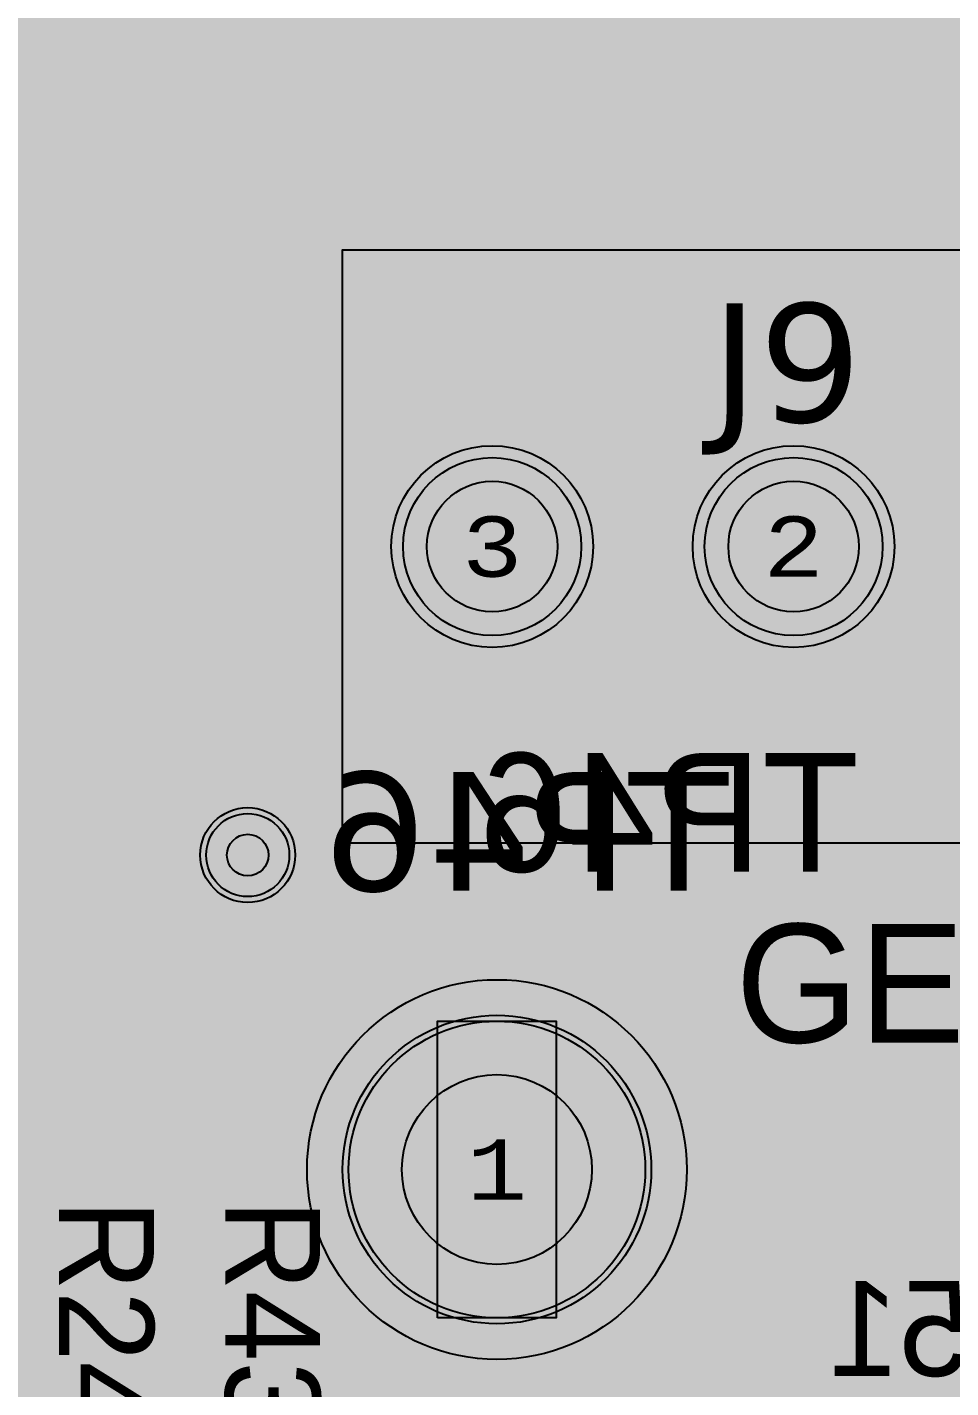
# Model space of a CAD drawing. Extents: x -28 to 199, y -61 to 255.
# Drawn here: x 50.04 to 57.82, y 144.41 to 155.88 of the extents above; entities that cross this region are included whole.
import ezdxf
from ezdxf.enums import TextEntityAlignment as Align

# ---------------------------------------------------------------- set-up
doc = ezdxf.new("R2010")
doc.units = 0
doc.header["$MEASUREMENT"] = 0
for name, color, linetype in [('ASSEMBLY_OUTLINES_BTM', 191, 'CONTINUOUS'), ('ASSEMBLY_OUTLINES_TOP', 102, 'CONTINUOUS'), ('ASSEMBLY_PART_NUMBERS_BTM', 191, 'CONTINUOUS'), ('ASSEMBLY_PART_NUMBERS_TOP', 102, 'CONTINUOUS'), ('ASSEMBLY_REF_DES_BTM', 191, 'CONTINUOUS'), ('ASSEMBLY_REF_DES_TOP', 102, 'CONTINUOUS'), ('DRILL_DRAWING', 21, 'CONTINUOUS'), ('GENERATED_SILKSCREEN_BTM', 255, 'CONTINUOUS'), ('GENERATED_SILKSCREEN_TOP', 140, 'CONTINUOUS'), ('PART_HOLES_LAYER_2', 30, 'CONTINUOUS'), ('PART_HOLES_LAYER_3', 30, 'CONTINUOUS'), ('PART_HOLES_LAYER_BOTTOM', 30, 'CONTINUOUS'), ('PART_HOLES_LAYER_TOP', 30, 'CONTINUOUS'), ('PART_PADS_LAYER_2', 230, 'CONTINUOUS'), ('PART_PADS_LAYER_3', 81, 'CONTINUOUS'), ('PART_PADS_LAYER_BOTTOM', 10, 'CONTINUOUS'), ('PART_PADS_LAYER_TOP', 150, 'CONTINUOUS'), ('PIN_NUMBERS_BTM', 8, 'CONTINUOUS'), ('PIN_NUMBERS_TOP', 8, 'CONTINUOUS'), ('PLACEMENT_OUTLINES_BTM', 222, 'CONTINUOUS'), ('PLACEMENT_OUTLINES_TOP', 130, 'CONTINUOUS'), ('PLANE_DATA_LAYER_2', 230, 'CONTINUOUS'), ('PLANE_DATA_LAYER_3', 81, 'CONTINUOUS'), ('PLANE_DATA_LAYER_TOP', 150, 'CONTINUOUS'), ('PLANE_SHAPES_LAYER_2', 230, 'CONTINUOUS'), ('PLANE_SHAPES_LAYER_3', 81, 'CONTINUOUS'), ('PLANE_SHAPES_LAYER_TOP', 150, 'CONTINUOUS'), ('SILKSCREEN_OUTLINES_BTM', 211, 'CONTINUOUS'), ('SILKSCREEN_OUTLINES_TOP', 150, 'CONTINUOUS'), ('SILKSCREEN_REF_DES_BTM', 211, 'CONTINUOUS'), ('SILKSCREEN_REF_DES_TOP', 150, 'CONTINUOUS'), ('SOLDERMASK_PADS_BTM', 12, 'CONTINUOUS'), ('SOLDERMASK_PADS_TOP', 180, 'CONTINUOUS'), ('TRACES_LAYER_2', 230, 'CONTINUOUS'), ('TRACES_LAYER_3', 81, 'CONTINUOUS'), ('TRACES_LAYER_BOTTOM', 10, 'CONTINUOUS'), ('TRACES_LAYER_TOP', 150, 'CONTINUOUS'), ('VIA_HOLES_LAYER_2', 30, 'CONTINUOUS'), ('VIA_HOLES_LAYER_3', 30, 'CONTINUOUS'), ('VIA_HOLES_LAYER_BOTTOM', 30, 'CONTINUOUS'), ('VIA_HOLES_LAYER_TOP', 30, 'CONTINUOUS'), ('VIA_PADS_LAYER_2', 230, 'CONTINUOUS'), ('VIA_PADS_LAYER_3', 81, 'CONTINUOUS'), ('VIA_PADS_LAYER_BOTTOM', 10, 'CONTINUOUS'), ('VIA_PADS_LAYER_TOP', 150, 'CONTINUOUS')]:
    doc.layers.add(name, color=color, linetype=linetype)
doc.styles.add('COURIER_NEW', font='COUR.TTF')
doc.styles.add('VERDANA', font='verdana.TTF')
doc.styles.add('VERIBEST_GERBER_0', font='txt')

msp = doc.modelspace()

# ---------------------------------------------------------------- hatches: boundary and pattern name
at = {"layer": 'PART_HOLES_LAYER_2'}
h = msp.add_hatch(color=256, dxfattribs=at)
edge = h.paths.add_edge_path()
edge.add_arc((53.96, 151.5), 0.55, 0, 360)
h = msp.add_hatch(color=256, dxfattribs=at)
edge = h.paths.add_edge_path()
edge.add_arc((56.5, 151.5), 0.55, 0, 360)
h = msp.add_hatch(color=256, dxfattribs=at)
edge = h.paths.add_edge_path()
edge.add_arc((54, 146.25), 0.8, 0, 360)
at = {"layer": 'PART_HOLES_LAYER_3'}
h = msp.add_hatch(color=256, dxfattribs=at)
edge = h.paths.add_edge_path()
edge.add_arc((53.96, 151.5), 0.55, 0, 360)
h = msp.add_hatch(color=256, dxfattribs=at)
edge = h.paths.add_edge_path()
edge.add_arc((56.5, 151.5), 0.55, 0, 360)
h = msp.add_hatch(color=256, dxfattribs=at)
edge = h.paths.add_edge_path()
edge.add_arc((54, 146.25), 0.8, 0, 360)
at = {"layer": 'PART_HOLES_LAYER_BOTTOM'}
h = msp.add_hatch(color=256, dxfattribs=at)
edge = h.paths.add_edge_path()
edge.add_arc((53.96, 151.5), 0.55, 0, 360)
h = msp.add_hatch(color=256, dxfattribs=at)
edge = h.paths.add_edge_path()
edge.add_arc((56.5, 151.5), 0.55, 0, 360)
h = msp.add_hatch(color=256, dxfattribs=at)
edge = h.paths.add_edge_path()
edge.add_arc((54, 146.25), 0.8, 0, 360)
at = {"layer": 'PART_HOLES_LAYER_TOP'}
h = msp.add_hatch(color=256, dxfattribs=at)
edge = h.paths.add_edge_path()
edge.add_arc((53.96, 151.5), 0.55, 0, 360)
h = msp.add_hatch(color=256, dxfattribs=at)
edge = h.paths.add_edge_path()
edge.add_arc((56.5, 151.5), 0.55, 0, 360)
h = msp.add_hatch(color=256, dxfattribs=at)
edge = h.paths.add_edge_path()
edge.add_arc((54, 146.25), 0.8, 0, 360)
at = {"layer": 'PLANE_DATA_LAYER_2'}
for points in [[(54, 146.25), (54, 147.8262)], [(54, 146.25), (52.4238, 146.25)], [(54, 146.25), (55.5762, 146.25)], [(54, 146.25), (54, 144.6738)]]:
    msp.add_hatch(color=256, dxfattribs=at).paths.add_polyline_path(points, is_closed=False, flags=0)
at = {"layer": 'PLANE_DATA_LAYER_3'}
for points in [[(54, 146.25), (52.85302, 147.33113)], [(54, 146.25), (55.147, 147.33111)], [(54, 146.25), (52.88546, 145.13546)], [(54, 146.25), (55.11454, 145.13546)]]:
    msp.add_hatch(color=256, dxfattribs=at).paths.add_polyline_path(points, is_closed=False, flags=0)
at = {"layer": 'PLANE_DATA_LAYER_TOP'}
h = msp.add_hatch(color=256, dxfattribs=at)
h.paths.add_polyline_path([(124.75, 168.14671, -0.56568969), (124.63804, 168.07942, 0.12272099), (124.40342, 168.13789), (120.3541, 168.13789, -0.89266867), (120.33698, 168.28834, 8.78869097), (119.66302, 168.28834, -0.89266867), (119.6459, 168.13789), (115.6041, 168.13789, -0.89266867), (115.58698, 168.28834, 8.78869097), (114.91302, 168.28834, -0.89266867), (114.8959, 168.13789), (111.03552, 168.13789, 0.19891222), (110.68196, 167.99144), (103.46284, 160.77232, -0.19891337), (103.40896, 160.75), (101.90854, 160.75, -0.19891478), (101.85466, 160.77232), (101.26942, 161.35755, 0.19891222), (100.91587, 161.504), (100.08413, 161.504, 0.19891222), (99.73058, 161.35755), (99.14534, 160.77232, -0.19891478), (99.09146, 160.75), (94.95, 160.75, 0.19891222), (94.59645, 160.60355), (94.51521, 160.52232, -0.19891337), (94.46133, 160.5), (86.50001, 160.5, 0.41421356), (86.5, 160.49999), (86.5, 154.09124, -0.19890996), (86.47768, 154.03736), (84.43346, 151.99314, -0.19891337), (84.37958, 151.97083), (78.48573, 151.97083, 0.19891222), (78.13218, 151.82438), (71.08012, 144.77232, -0.19891337), (71.02624, 144.75), (54.67617, 144.75, -0.7996942), (54.64348, 144.89503, 0.28956578), (55.5, 146.25, 1), (52.5, 146.25, 0.28956578), (53.35652, 144.89503, -0.7996942), (53.32383, 144.75), (48.67617, 144.75, -0.7996942), (48.64348, 144.89503, 0.28956578), (49.5, 146.25, 1), (46.5, 146.25, 0.28956578), (47.35652, 144.89503, -0.7996942), (47.32383, 144.75), (44.8262, 144.75, -0.41421356), (44.75, 144.8262), (44.75, 147.9238, -0.41421356), (44.8262, 148), (53.74999, 148, 0.41421356), (53.75, 148.00001), (53.75, 149.9238, -0.41421356), (53.8262, 150), (61.18793, 150, -0.41421356), (61.26413, 149.9238), (61.26413, 149.9238, -0.04056723), (61.26313, 149.91149, 1.17694775), (63.23687, 149.91149, -0.04056723), (63.23587, 149.9238), (63.23587, 149.9238, -0.41421356), (63.31207, 150), (72.99999, 150, 0.41421356), (73, 150.00001), (73, 154.15028, -0.19890996), (73.02232, 154.20416), (75.85595, 157.0378, 0.19891222), (76.0024, 157.39135), (76.0024, 161.4122, -0.19890996), (76.02472, 161.46608), (76.33121, 161.77257, -0.52288162), (76.45438, 161.75039, 0.50646569), (77.40168, 161.55429, -0.73545449), (77.52684, 161.48015, 0.05812225), (77.5, 161.25), (77.5, 161.25, 0.08891433), (77.56226, 160.90267, -0.08891291), (77.567, 160.8762, -0.41421356), (77.4908, 160.8), (77.35389, 160.8, -0.13857401), (77.31401, 160.81127, 1.7877343), (77.31401, 159.78873, -0.13857401), (77.35389, 159.8), (77.84059, 159.8, -0.10953395), (77.87279, 159.79286, 0.10953284), (78.08413, 159.746), (79.76663, 159.746, 0.19891222), (80.12019, 159.89245), (90.80542, 170.57768, -0.19891337), (90.8593, 170.6), (95.04611, 170.6, -0.13857401), (95.08599, 170.58873, 0.73304928), (95.95059, 171.33844, -0.10252422), (95.94431, 171.36872), (95.94431, 171.36872, -0.41421356), (96.02051, 171.44492), (122.4494, 171.44492, -0.19891337), (122.50329, 171.4226), (124.72768, 169.19821, -0.19890996), (124.75, 169.14432)], flags=0)
h.paths.add_polyline_path([(77.59973, 156.31467, 0.79681459), (79.5, 156.75), (79.5, 156.75, 0.8244223), (77.57274, 157.12441, -0.55406134), (77.4455, 157.1019, 2.73665367), (77.47128, 156.32865, -0.55406502)], flags=0)
h.paths.add_polyline_path([(105.16445, 164.71788, 0.41421356), (105.41445, 164.96788), (105.41445, 168.37221, 0.41421356), (105.16445, 168.62221), (91.03867, 168.62221, 0.41421356), (90.78867, 168.37221), (90.78867, 164.96788, 0.41421356), (91.03867, 164.71788)], flags=0)
for points in [[(54, 146.25), (52.88546, 147.36454)], [(54, 146.25), (55.11454, 147.36454)], [(54, 146.25), (52.82583, 145.19847)], [(54, 146.25), (55.17417, 145.19847)]]:
    msp.add_hatch(color=256, dxfattribs=at).paths.add_polyline_path(points, is_closed=False, flags=0)
at = {"layer": 'PLANE_SHAPES_LAYER_2'}
h = msp.add_hatch(color=256, dxfattribs=at)
h.paths.add_polyline_path([(169.5, 129.25), (149.5, 129.25), (142.25, 122), (142.25, 90.5), (147.5, 90.5), (147.5, 80), (154, 80), (154, 69.25), (131.75, 69.25), (131.75, 73.25), (121.25, 73.25), (121.25, 81), (110.5, 81), (110.5, 125.75), (106.5, 125.75), (106.5, 128.75), (93.5, 128.75), (93.5, 120.25), (91.75, 120.25), (91.75, 121.5), (80, 121.5), (80, 118.25), (73.25, 118.25), (73.25, 124.5), (67.5, 124.5), (67.5, 128), (57.75, 128), (57.75, 120.25), (55.25, 120.25), (55.25, 121.5), (47.5, 121.5), (47.5, 119), (35, 119), (35, 134.75), (32.75, 134.75), (32.75, 159.75), (29.25, 159.75), (29.25, 175.25), (22.5, 175.25), (22.5, 195.25), (17.25, 195.25), (17.25, 198), (22.5, 198), (22.5, 216.5), (40.25, 216.5), (40.25, 235.5), (54.5, 235.5), (54.5, 254), (87.25, 254), (87.25, 236.25), (86.25, 236.25), (86.25, 228.75), (81, 228.75), (81, 218.75), (95.25, 218.75), (95.25, 194.5), (87, 194.5), (87, 172), (131.1, 172), (131.1, 208.75), (115.5, 208.75), (115.5, 213.75), (106.75, 213.75), (106.75, 218.75), (110.25, 222.25), (110.25, 226.25), (142.5, 226.25), (142.5, 221.5), (160.5, 221.5), (160.5, 240.75), (169.5, 240.75)])
h.paths.add_polyline_path([(35.5, 149.5), (41.75, 149.5), (41.75, 152), (39.25, 152), (39.25, 154), (37.75, 154), (37.75, 152), (35.5, 152)], flags=16)
h.paths.add_polyline_path([(37.5, 125.75), (37.5, 128.75), (42.75, 128.75), (42.75, 125.75)], flags=16)
h.paths.add_polyline_path([(52, 127.75), (52, 130.75), (54.25, 130.75), (54.25, 127.75)], flags=16)
h.paths.add_polyline_path([(50.75, 219.5), (50.75, 226.5), (71.75, 226.5), (71.75, 219.5)], flags=16)
h.paths.add_polyline_path([(66.5, 150.75), (66.5, 177.5), (72.25, 177.5), (72.25, 150.75)], flags=16)
h.paths.add_polyline_path([(47.25, 185.25), (73, 185.25), (73, 188.25), (70.25, 188.25), (70.25, 191), (47.25, 191)], flags=16)
h.paths.add_polyline_path([(84.5, 208), (84.5, 212.75), (85, 212.75), (85, 208)], flags=16)
h.paths.add_polyline_path([(61.5, 137.25), (87.75, 137.25), (87.75, 140.5), (84.75, 140.5), (84.75, 143), (61.5, 143)], flags=16)
h.paths.add_polyline_path([(88.75, 127), (88.75, 130), (91, 130), (91, 127)], flags=16)
h.paths.add_polyline_path([(85.5, 130.25), (85.5, 132.5), (91, 132.5), (91, 130.25)], flags=16)
h.paths.add_polyline_path([(108.75, 142.25), (135.75, 142.25), (135.75, 145.75), (132.25, 145.75), (132.25, 149), (108.75, 149)], flags=16)
h.paths.add_polyline_path([(114.25, 126.75), (140.75, 126.75), (140.75, 129.75), (137.25, 129.75), (137.25, 133), (114.25, 133)], flags=16)
h.paths.add_polyline_path([(155.25, 180.25), (166.25, 180.25), (166.25, 186.25), (152.25, 186.25), (152.25, 183), (155.25, 183)], flags=16)
at = {"layer": 'PLANE_SHAPES_LAYER_3'}
h = msp.add_hatch(color=256, dxfattribs=at)
h.paths.add_polyline_path([(169.5, 129.25), (149.5, 129.25), (142.25, 122), (142.25, 90.5), (147.5, 90.5), (147.5, 80), (154, 80), (154, 69.25), (131.75, 69.25), (131.75, 73.25), (121.25, 73.25), (121.25, 81), (110.5, 81), (110.5, 125.75), (106.5, 125.75), (106.5, 128.75), (93.5, 128.75), (93.5, 120.25), (91.75, 120.25), (91.75, 121.5), (80, 121.5), (80, 118.25), (73.25, 118.25), (73.25, 124.5), (67.5, 124.5), (67.5, 127.75), (58.25, 127.75), (58.25, 130.25), (88.75, 130.25), (88.75, 127), (91, 127), (91, 132.5), (55, 132.5), (55, 131.25), (52, 131.25), (52, 127.75), (55, 127.75), (55, 127.25), (57.75, 127.25), (57.75, 120.25), (55.25, 120.25), (55.25, 121.5), (47.5, 121.5), (47.5, 119), (35, 119), (35, 134.75), (32.75, 134.75), (32.75, 159.75), (29.25, 159.75), (29.25, 175.25), (22.5, 175.25), (22.5, 195.25), (17.25, 195.25), (17.25, 198), (22.5, 198), (22.5, 216.5), (40.25, 216.5), (40.25, 235.5), (54.5, 235.5), (54.5, 254), (87.25, 254), (87.25, 236.25), (86.25, 236.25), (86.25, 228.75), (81, 228.75), (81, 218.75), (95.25, 218.75), (95.25, 194.5), (87, 194.5), (87, 172), (131.1, 172), (131.1, 208.75), (115.5, 208.75), (115.5, 213.75), (106.75, 213.75), (106.75, 218.75), (110.25, 222.25), (110.25, 226.25), (142.5, 226.25), (142.5, 221.5), (160.5, 221.5), (160.5, 240.75), (169.5, 240.75)])
h.paths.add_polyline_path([(35.5, 149.5), (41.75, 149.5), (41.75, 152), (39.25, 152), (39.25, 154), (37.75, 154), (37.75, 152), (35.5, 152)], flags=16)
h.paths.add_polyline_path([(37.5, 125.75), (37.5, 128.75), (42.75, 128.75), (42.75, 125.75)], flags=16)
h.paths.add_polyline_path([(50.75, 219.5), (50.75, 226.5), (71.75, 226.5), (71.75, 219.5)], flags=16)
h.paths.add_polyline_path([(66.5, 150.75), (66.5, 177.5), (72.25, 177.5), (72.25, 150.75)], flags=16)
h.paths.add_polyline_path([(47.25, 185.25), (73, 185.25), (73, 188.25), (70.25, 188.25), (70.25, 191), (47.25, 191)], flags=16)
h.paths.add_polyline_path([(84.5, 208), (84.5, 212.75), (85, 212.75), (85, 208)], flags=16)
h.paths.add_polyline_path([(61.5, 137.25), (87.75, 137.25), (87.75, 140.5), (84.75, 140.5), (84.75, 143), (61.5, 143)], flags=16)
h.paths.add_polyline_path([(108.75, 142.25), (135.75, 142.25), (135.75, 145.75), (132.25, 145.75), (132.25, 149), (108.75, 149)], flags=16)
h.paths.add_polyline_path([(114.25, 126.75), (140.75, 126.75), (140.75, 129.75), (137.25, 129.75), (137.25, 133), (114.25, 133)], flags=16)
h.paths.add_polyline_path([(155.25, 180.25), (166.25, 180.25), (166.25, 186.25), (152.25, 186.25), (152.25, 183), (155.25, 183)], flags=16)
at = {"layer": 'VIA_HOLES_LAYER_2'}
h = msp.add_hatch(color=256, dxfattribs=at)
edge = h.paths.add_edge_path()
edge.add_arc((51.9, 148.9), 0.175, 0, 360)
at = {"layer": 'VIA_HOLES_LAYER_3'}
h = msp.add_hatch(color=256, dxfattribs=at)
edge = h.paths.add_edge_path()
edge.add_arc((51.9, 148.9), 0.175, 0, 360)
at = {"layer": 'VIA_HOLES_LAYER_BOTTOM'}
h = msp.add_hatch(color=256, dxfattribs=at)
edge = h.paths.add_edge_path()
edge.add_arc((51.9, 148.9), 0.175, 0, 360)
at = {"layer": 'VIA_HOLES_LAYER_TOP'}
h = msp.add_hatch(color=256, dxfattribs=at)
edge = h.paths.add_edge_path()
edge.add_arc((51.9, 148.9), 0.175, 0, 360)

# ---------------------------------------------------------------- linework, layer by layer
at = {"layer": 'ASSEMBLY_OUTLINES_BTM'}
msp.add_lwpolyline([(53.5, 145), (53.5, 147.5), (54.5, 147.5), (54.5, 145)], close=True, dxfattribs=at)
msp.add_circle((54, 146.25), 1.6, dxfattribs=at)
at = {"layer": 'ASSEMBLY_OUTLINES_TOP', "const_width": 0.2}
msp.add_lwpolyline([(52.7, 149), (52.7, 154), (60.3, 154), (60.3, 149)], close=True, dxfattribs=at)
at = {"layer": 'GENERATED_SILKSCREEN_BTM', "const_width": 0.15}
for points in [[(53.541, 149.739), (53.373, 149.602), (53.369, 149.597), (53.367, 149.589), (53.368, 149.583), (53.37, 149.578), (53.373, 149.574), (53.378, 149.57), (53.383, 149.567), (53.388, 149.566), (53.393, 149.566), (53.397, 149.569), (53.561, 149.702), (53.885, 149.702), (54.039, 149.576), (54.039, 149.217), (53.903, 149.328), (53.899, 149.329), (53.897, 149.33), (53.896, 149.33), (53.896, 149.331), (53.891, 149.332), (53.554, 149.332), (53.55, 149.331), (53.55, 149.33), (53.548, 149.33), (53.545, 149.329), (53.542, 149.328), (53.373, 149.192), (53.372, 149.189), (53.37, 149.188), (53.369, 149.187), (53.369, 149.185), (53.367, 149.178), (53.366, 149.175), (53.366, 148.9), (53.367, 148.895), (53.369, 148.891), (53.37, 148.887), (53.373, 148.884), (53.541, 148.747), (53.546, 148.745), (53.547, 148.744), (53.55, 148.744), (53.551, 148.743), (53.552, 148.743), (53.554, 148.743), (53.891, 148.743), (53.895, 148.744), (53.899, 148.745), (53.903, 148.747), (54.071, 148.884), (54.074, 148.886), (54.075, 148.887), (54.077, 148.89), (54.079, 148.897), (54.08, 148.9), (54.08, 149.586), (54.079, 149.591), (54.077, 149.595), (54.075, 149.597), (54.074, 149.599), (54.071, 149.602), (53.903, 149.739), (53.899, 149.74), (53.897, 149.741), (53.895, 149.742), (53.891, 149.743), (53.554, 149.743), (53.55, 149.742), (53.548, 149.741), (53.545, 149.74), (53.541, 149.739)], [(54.418, 148.763), (54.417, 148.755), (54.412, 148.75), (54.405, 148.747), (54.398, 148.746), (54.391, 148.747), (54.385, 148.75), (54.38, 148.755), (54.378, 148.763), (54.378, 149.066), (54.331, 149.066), (54.324, 149.068), (54.318, 149.072), (54.315, 149.079), (54.314, 149.086), (54.315, 149.094), (54.318, 149.101), (54.324, 149.106), (54.331, 149.107), (54.378, 149.107), (54.378, 149.695), (54.379, 149.7), (54.382, 149.704), (54.386, 149.708), (54.391, 149.711), (54.397, 149.713), (54.403, 149.714), (54.408, 149.713), (54.413, 149.709), (55.02, 149.102), (55.024, 149.096), (55.026, 149.09), (55.025, 149.084), (55.021, 149.077), (55.019, 149.072), (55.015, 149.069), (55.011, 149.067), (55.006, 149.066), (54.418, 149.066), (54.418, 148.763)], [(54.956, 149.107), (54.418, 149.643), (54.418, 149.107), (54.956, 149.107)], [(55.262, 149.363), (55.259, 149.365), (55.258, 149.37), (55.256, 149.375), (55.255, 149.38), (55.255, 149.586), (55.256, 149.591), (55.258, 149.594), (55.258, 149.597), (55.259, 149.598), (55.261, 149.599), (55.262, 149.601), (55.432, 149.739), (55.437, 149.741), (55.441, 149.742), (55.445, 149.743), (55.949, 149.743), (55.958, 149.741), (55.964, 149.736), (55.969, 149.73), (55.971, 149.723), (55.971, 148.763), (55.969, 148.755), (55.964, 148.75), (55.958, 148.747), (55.951, 148.746), (55.943, 148.747), (55.936, 148.75), (55.931, 148.755), (55.929, 148.763), (55.929, 149.223), (55.445, 149.223), (55.438, 149.224), (55.436, 149.225), (55.434, 149.225), (55.432, 149.226), (55.262, 149.363)], [(55.929, 149.702), (55.451, 149.702), (55.295, 149.576), (55.295, 149.39), (55.451, 149.263), (55.929, 149.263), (55.929, 149.702)], [(56.578, 148.763), (56.577, 148.756), (56.572, 148.75), (56.565, 148.747), (56.558, 148.746), (56.552, 148.747), (56.545, 148.75), (56.54, 148.756), (56.538, 148.763), (56.538, 149.702), (56.221, 149.702), (56.214, 149.704), (56.208, 149.708), (56.205, 149.715), (56.204, 149.722), (56.205, 149.73), (56.208, 149.737), (56.214, 149.742), (56.221, 149.743), (56.896, 149.743), (56.903, 149.742), (56.909, 149.737), (56.912, 149.73), (56.913, 149.722), (56.912, 149.715), (56.909, 149.708), (56.903, 149.704), (56.896, 149.702), (56.578, 149.702), (56.578, 148.763)], [(54.039, 149.165), (54.039, 148.91), (53.885, 148.784), (53.562, 148.784), (53.406, 148.91), (53.406, 149.165), (53.562, 149.292), (53.885, 149.292), (54.039, 149.165)], [(56.8592, 144.5292), (56.8656, 144.5276), (56.8696, 144.5244), (56.8712, 144.5188), (56.872, 144.5124), (56.8712, 144.5068), (56.8696, 144.5012), (56.8656, 144.4972), (56.8592, 144.4964), (56.5472, 144.4964), (56.5416, 144.4972), (56.5368, 144.5012), (56.5344, 144.5068), (56.5336, 144.5124), (56.5344, 144.5188), (56.5368, 144.5244), (56.5416, 144.5276), (56.5472, 144.5292), (56.688, 144.5292), (56.688, 145.2804), (56.6888, 145.286), (56.6912, 145.29), (56.6952, 145.2924), (56.7008, 145.2932), (56.7048, 145.294), (56.7088, 145.294), (56.712, 145.2924), (56.7152, 145.2892), (56.8712, 145.07), (56.8728, 145.0668), (56.8736, 145.0644), (56.8736, 145.0588), (56.8712, 145.054), (56.8672, 145.05), (56.8624, 145.0468), (56.8568, 145.0452), (56.8536, 145.0452), (56.8512, 145.046), (56.8472, 145.0508), (56.7192, 145.23), (56.7192, 144.5292), (56.8592, 144.5292)], [(57.58, 145.0212), (57.5832, 145.0204), (57.5856, 145.0196), (57.5888, 145.018), (57.6976, 144.93), (57.6976, 145.2636), (57.1752, 145.2636), (57.1696, 145.2652), (57.1648, 145.2684), (57.1624, 145.274), (57.1616, 145.2796), (57.1624, 145.286), (57.1648, 145.2908), (57.1696, 145.2948), (57.1752, 145.2964), (57.7152, 145.2964), (57.7208, 145.2948), (57.7256, 145.2908), (57.7296, 145.286), (57.7312, 145.2804), (57.7312, 144.8956), (57.7304, 144.89), (57.728, 144.886), (57.7248, 144.8836), (57.7192, 144.882), (57.716, 144.8804), (57.712, 144.8796), (57.708, 144.8804), (57.7048, 144.8828), (57.5744, 144.9892), (57.316, 144.9892), (57.1912, 144.8876), (57.1912, 144.63), (57.316, 144.53), (57.5744, 144.53), (57.7048, 144.6356), (57.7104, 144.638), (57.7152, 144.638), (57.7208, 144.6348), (57.7248, 144.6308), (57.728, 144.6252), (57.7296, 144.6196), (57.7288, 144.6164), (57.728, 144.614), (57.7264, 144.6116), (57.724, 144.61), (57.5888, 144.4996), (57.5864, 144.498), (57.5832, 144.498), (57.58, 144.4964), (57.3104, 144.4964), (57.3088, 144.4964), (57.3072, 144.4972), (57.3064, 144.4972), (57.3048, 144.498), (57.3032, 144.498), (57.3, 144.4996), (57.1648, 144.61), (57.1624, 144.6124), (57.1616, 144.614), (57.16, 144.6188), (57.1592, 144.622), (57.1592, 144.8956), (57.16, 144.8988), (57.1616, 144.9036), (57.1616, 144.9052), (57.1632, 144.906), (57.164, 144.9076), (57.1648, 144.9092), (57.3, 145.018), (57.304, 145.0196), (57.3072, 145.0204), (57.3104, 145.0212), (57.58, 145.0212)]]:
    msp.add_lwpolyline(points, dxfattribs=at)
msp.add_lwpolyline([(52.4, 146.25, -1), (55.6, 146.25, -1)], format="xyb", close=True, dxfattribs=at)
at = {"layer": 'GENERATED_SILKSCREEN_TOP', "const_width": 0.15}
msp.add_lwpolyline([(52.7, 149), (52.7, 154), (60.3, 154), (60.3, 149)], close=True, dxfattribs=at)
for points in [[(56.6835, 148.299), (56.8515, 148.162), (56.8565, 148.157), (56.8575, 148.149), (56.8565, 148.143), (56.8545, 148.138), (56.8515, 148.134), (56.8465, 148.13), (56.8415, 148.127), (56.8365, 148.126), (56.8315, 148.126), (56.8275, 148.129), (56.6635, 148.262), (56.3395, 148.262), (56.1855, 148.136), (56.1855, 147.47), (56.3395, 147.344), (56.6625, 147.344), (56.8185, 147.47), (56.8185, 147.715), (56.6695, 147.715), (56.6625, 147.717), (56.6575, 147.721), (56.6535, 147.728), (56.6525, 147.735), (56.6535, 147.742), (56.6575, 147.748), (56.6625, 147.753), (56.6695, 147.755), (56.8385, 147.755), (56.8465, 147.753), (56.8525, 147.749), (56.8575, 147.743), (56.8585, 147.735), (56.8585, 147.46), (56.8575, 147.455), (56.8555, 147.452), (56.8545, 147.447), (56.8515, 147.444), (56.6835, 147.307), (56.6785, 147.305), (56.6775, 147.304), (56.6755, 147.304), (56.6735, 147.303), (56.6725, 147.303), (56.6705, 147.303), (56.3335, 147.303), (56.3295, 147.304), (56.3255, 147.305), (56.3215, 147.307), (56.1535, 147.444), (56.1515, 147.446), (56.1495, 147.447), (56.1475, 147.45), (56.1455, 147.457), (56.1445, 147.46), (56.1445, 148.146), (56.1455, 148.15), (56.1475, 148.153), (56.1495, 148.157), (56.1535, 148.162), (56.3215, 148.299), (56.3255, 148.3), (56.3285, 148.301), (56.3295, 148.302), (56.3335, 148.303), (56.6705, 148.303), (56.6745, 148.302), (56.6755, 148.302), (56.6765, 148.301), (56.6795, 148.3), (56.6835, 148.299)], [(57.7815, 148.262), (57.7885, 148.264), (57.7945, 148.268), (57.7975, 148.275), (57.7985, 148.282), (57.7975, 148.29), (57.7945, 148.296), (57.7885, 148.301), (57.7815, 148.303), (57.1065, 148.303), (57.0995, 148.301), (57.0935, 148.296), (57.0885, 148.29), (57.0865, 148.283), (57.0865, 147.323), (57.0885, 147.316), (57.0935, 147.31), (57.0995, 147.305), (57.1065, 147.303), (57.7815, 147.303), (57.7885, 147.305), (57.7945, 147.309), (57.7975, 147.316), (57.7985, 147.323), (57.7975, 147.331), (57.7945, 147.338), (57.7885, 147.343), (57.7815, 147.345), (57.1285, 147.345), (57.1285, 147.783), (57.5815, 147.783), (57.5885, 147.785), (57.5945, 147.79), (57.5975, 147.796), (57.5985, 147.803), (57.5975, 147.81), (57.5945, 147.817), (57.5885, 147.822), (57.5815, 147.823), (57.1285, 147.823), (57.1285, 148.262), (57.7815, 148.262)], [(50.8092, 145.3256), (50.8108, 145.3232), (50.8148, 145.3224), (50.8188, 145.32), (50.8228, 145.32), (50.9876, 145.32), (50.9916, 145.32), (50.994, 145.3224), (50.9964, 145.3224), (50.9972, 145.3232), (50.998, 145.324), (51.0004, 145.3256), (51.11, 145.4616), (51.1116, 145.4656), (51.1124, 145.468), (51.1132, 145.472), (51.1132, 145.8752), (51.1116, 145.8824), (51.1076, 145.8864), (51.1036, 145.8912), (51.0972, 145.8928), (50.3292, 145.8928), (50.3228, 145.8912), (50.3188, 145.8872), (50.3164, 145.8824), (50.3156, 145.8768), (50.3164, 145.8704), (50.3188, 145.8648), (50.3228, 145.8608), (50.3292, 145.8592), (50.6972, 145.8592), (50.6972, 145.4832), (50.3244, 145.352), (50.3188, 145.3488), (50.3156, 145.3432), (50.3148, 145.3368), (50.3164, 145.332), (50.3196, 145.3272), (50.3236, 145.3232), (50.3284, 145.3208), (50.3348, 145.3224), (50.7076, 145.4536), (50.8092, 145.3256)], [(52.2092, 145.3252), (52.2108, 145.3228), (52.2148, 145.322), (52.2188, 145.3196), (52.2228, 145.3196), (52.3876, 145.3196), (52.3916, 145.3196), (52.394, 145.322), (52.3964, 145.322), (52.3972, 145.3228), (52.398, 145.3236), (52.4004, 145.3252), (52.51, 145.4612), (52.5116, 145.4652), (52.5124, 145.4676), (52.5132, 145.4716), (52.5132, 145.8748), (52.5116, 145.882), (52.5076, 145.886), (52.5036, 145.8908), (52.4972, 145.8924), (51.7292, 145.8924), (51.7228, 145.8908), (51.7188, 145.8868), (51.7164, 145.882), (51.7156, 145.8764), (51.7164, 145.87), (51.7188, 145.8644), (51.7228, 145.8604), (51.7292, 145.8588), (52.0972, 145.8588), (52.0972, 145.4828), (51.7244, 145.3516), (51.7188, 145.3484), (51.7156, 145.3428), (51.7148, 145.3364), (51.7164, 145.3316), (51.7196, 145.3268), (51.7236, 145.3228), (51.7284, 145.3204), (51.7348, 145.322), (52.1076, 145.4532), (52.2092, 145.3252)], [(51.0804, 145.8592), (51.0804, 145.476), (50.9796, 145.352), (50.8308, 145.352), (50.7292, 145.476), (50.7292, 145.8592), (51.0804, 145.8592)], [(52.4804, 145.8588), (52.4804, 145.4756), (52.3796, 145.3516), (52.2308, 145.3516), (52.1292, 145.4756), (52.1292, 145.8588), (52.4804, 145.8588)], [(51.11, 144.7048), (51.0004, 144.5704), (50.9964, 144.568), (50.9932, 144.5672), (50.9908, 144.5656), (50.9876, 144.5648), (50.878, 144.5648), (50.8756, 144.5656), (50.87, 144.5672), (50.866, 144.568), (50.8644, 144.5704), (50.4316, 145.1032), (50.346, 145.1032), (50.346, 144.5808), (50.3444, 144.5752), (50.3412, 144.5704), (50.3356, 144.568), (50.3292, 144.5672), (50.3236, 144.568), (50.318, 144.5704), (50.3148, 144.5752), (50.3132, 144.5808), (50.3132, 145.12), (50.3148, 145.1264), (50.3188, 145.1304), (50.3236, 145.1344), (50.3292, 145.136), (50.4388, 145.136), (50.4412, 145.1352), (50.4468, 145.1336), (50.4492, 145.132), (50.4508, 145.1304), (50.4524, 145.1288), (50.886, 144.5968), (50.9796, 144.5968), (51.0804, 144.7216), (51.0804, 144.98), (50.974, 145.1104), (50.9724, 145.116), (50.9732, 145.1208), (50.9756, 145.1264), (50.9804, 145.1296), (50.986, 145.1328), (50.9916, 145.1336), (50.9964, 145.1328), (51.0004, 145.1288), (51.11, 144.9944), (51.1108, 144.9912), (51.1116, 144.9888), (51.1124, 144.988), (51.1132, 144.9848), (51.1132, 144.7152), (51.1124, 144.712), (51.1124, 144.7112), (51.1116, 144.7104), (51.1108, 144.708), (51.11, 144.7048)], [(51.7292, 144.65), (51.7236, 144.6492), (51.7188, 144.6452), (51.7164, 144.6396), (51.7156, 144.634), (51.7164, 144.6284), (51.7188, 144.6236), (51.7236, 144.6196), (51.7292, 144.618), (51.9716, 144.618), (51.9716, 144.5804), (51.9732, 144.5748), (51.9764, 144.57), (51.982, 144.5676), (51.9876, 144.5668), (51.994, 144.5676), (51.9996, 144.57), (52.0036, 144.5748), (52.0052, 144.5804), (52.0052, 144.618), (52.4748, 144.618), (52.4788, 144.6188), (52.482, 144.6204), (52.4852, 144.6244), (52.4876, 144.6284), (52.4892, 144.6332), (52.49, 144.638), (52.4892, 144.642), (52.486, 144.646), (52.0004, 145.1316), (51.9956, 145.1348), (51.9908, 145.1364), (51.986, 145.1356), (51.9804, 145.1324), (51.9764, 145.1308), (51.974, 145.1276), (51.9724, 145.1244), (51.9716, 145.1204), (51.9716, 144.65), (51.7292, 144.65)], [(52.0052, 145.0804), (52.434, 144.65), (52.0052, 144.65), (52.0052, 145.0804)], [(51.086, 143.8904), (50.6004, 144.376), (50.5956, 144.3792), (50.5908, 144.3808), (50.586, 144.38), (50.5804, 144.3768), (50.5764, 144.3752), (50.574, 144.372), (50.5724, 144.3688), (50.5716, 144.3648), (50.5716, 143.8944)], [(51.7164, 144.238), (51.826, 144.3732), (51.83, 144.3772), (51.8324, 144.378), (51.8348, 144.378), (51.8404, 144.3772), (51.846, 144.374), (51.8508, 144.37), (51.8532, 144.3652), (51.854, 144.3596), (51.8524, 144.354), (51.746, 144.2236)], [(52.4804, 144.2236), (52.374, 144.354), (52.3724, 144.3596), (52.3732, 144.3652), (52.3756, 144.37), (52.3804, 144.374), (52.386, 144.3772), (52.3916, 144.378), (52.394, 144.378), (52.3964, 144.3772), (52.4004, 144.3732), (52.51, 144.238)]]:
    msp.add_lwpolyline(points, dxfattribs=at)
at = {"layer": 'PART_HOLES_LAYER_2'}
for centre, radius in [((53.96, 151.5), 0.55), ((56.5, 151.5), 0.55), ((54, 146.25), 0.8)]:
    msp.add_circle(centre, radius, dxfattribs=at)
at = {"layer": 'PART_HOLES_LAYER_3'}
for centre, radius in [((53.96, 151.5), 0.55), ((56.5, 151.5), 0.55), ((54, 146.25), 0.8)]:
    msp.add_circle(centre, radius, dxfattribs=at)
at = {"layer": 'PART_HOLES_LAYER_BOTTOM'}
for centre, radius in [((53.96, 151.5), 0.55), ((56.5, 151.5), 0.55), ((54, 146.25), 0.8)]:
    msp.add_circle(centre, radius, dxfattribs=at)
at = {"layer": 'PART_HOLES_LAYER_TOP'}
for centre, radius in [((53.96, 151.5), 0.55), ((56.5, 151.5), 0.55), ((54, 146.25), 0.8)]:
    msp.add_circle(centre, radius, dxfattribs=at)
at = {"layer": 'PART_PADS_LAYER_2'}
for centre, radius in [((53.96, 151.5), 0.75), ((56.5, 151.5), 0.75), ((54, 146.25), 1.25)]:
    msp.add_circle(centre, radius, dxfattribs=at)
at = {"layer": 'PART_PADS_LAYER_3'}
for centre, radius in [((53.96, 151.5), 0.75), ((56.5, 151.5), 0.75), ((54, 146.25), 1.25)]:
    msp.add_circle(centre, radius, dxfattribs=at)
at = {"layer": 'PART_PADS_LAYER_BOTTOM'}
for centre, radius in [((53.96, 151.5), 0.75), ((56.5, 151.5), 0.75), ((54, 146.25), 1.25)]:
    msp.add_circle(centre, radius, dxfattribs=at)
at = {"layer": 'PART_PADS_LAYER_TOP'}
for centre, radius in [((53.96, 151.5), 0.75), ((56.5, 151.5), 0.75), ((54, 146.25), 1.25)]:
    msp.add_circle(centre, radius, dxfattribs=at)
at = {"layer": 'PLACEMENT_OUTLINES_BTM'}
msp.add_circle((54, 146.25), 1.6, dxfattribs=at)
at = {"layer": 'PLACEMENT_OUTLINES_TOP'}
msp.add_lwpolyline([(52.7, 149), (52.7, 154), (60.3, 154), (60.3, 149)], close=True, dxfattribs=at)
at = {"layer": 'PLANE_DATA_LAYER_2', "const_width": 0.5}
for points in [[(54, 146.25), (54, 147.8262)], [(54, 146.25), (52.4238, 146.25)], [(54, 146.25), (55.5762, 146.25)], [(54, 146.25), (54, 144.6738)]]:
    msp.add_lwpolyline(points, dxfattribs=at)
at = {"layer": 'PLANE_DATA_LAYER_3', "const_width": 0.5}
for points in [[(54, 146.25), (52.85302, 147.33113)], [(54, 146.25), (55.147, 147.33111)], [(54, 146.25), (52.88546, 145.13546)], [(54, 146.25), (55.11454, 145.13546)]]:
    msp.add_lwpolyline(points, dxfattribs=at)
at = {"layer": 'PLANE_DATA_LAYER_TOP', "const_width": 0.5}
for points in [[(54, 146.25), (52.88546, 147.36454)], [(54, 146.25), (55.11454, 147.36454)], [(54, 146.25), (52.82583, 145.19847)], [(54, 146.25), (55.17417, 145.19847)]]:
    msp.add_lwpolyline(points, dxfattribs=at)
at = {"layer": 'PLANE_SHAPES_LAYER_TOP'}
for points in [[(53.75, 148), (73, 148), (53.75, 150), (73, 150)], [(44.75, 144.75), (77.5, 144.75), (44.75, 148), (77.5, 148)]]:
    msp.add_solid(points, dxfattribs=at)
at = {"layer": 'SILKSCREEN_OUTLINES_BTM'}
msp.add_circle((54, 146.25), 1.6, dxfattribs=at)
at = {"layer": 'SILKSCREEN_OUTLINES_TOP'}
msp.add_lwpolyline([(52.7, 149), (52.7, 154), (60.3, 154), (60.3, 149)], close=True, dxfattribs=at)
at = {"layer": 'SOLDERMASK_PADS_BTM'}
for centre, radius in [((53.96, 151.5), 0.85), ((56.5, 151.5), 0.85), ((54, 146.25), 1.3)]:
    msp.add_circle(centre, radius, dxfattribs=at)
at = {"layer": 'SOLDERMASK_PADS_TOP'}
for centre, radius in [((53.96, 151.5), 0.85), ((56.5, 151.5), 0.85), ((54, 146.25), 1.3)]:
    msp.add_circle(centre, radius, dxfattribs=at)
at = {"layer": 'TRACES_LAYER_2', "const_width": 0.75}
msp.add_lwpolyline([(53.1, 129.7), (53.1, 141.62396), (53.1, 141.62396), (53.1, 141.75335), (53.129, 141.78235), (53.129, 142.71765), (52.46765, 143.379), (51.37059, 143.379), (50.30994, 144.43966), (50.30994, 151.75994), (52.28417, 153.73417), (52.28417, 180.34867), (45.5, 187.13284), (45.5, 195)], dxfattribs=at)
at = {"layer": 'TRACES_LAYER_3', "const_width": 0.5}
msp.add_lwpolyline([(51.9, 148.9), (52.5, 148.3), (86.4055, 148.3), (87.89789, 146.80761), (90.15045, 146.80761), (91.19201, 147.84918), (98.60082, 147.84918), (101.15439, 145.29561), (103.74561, 145.29561), (106.45, 148), (108.6, 148)], dxfattribs=at)
at = {"layer": 'TRACES_LAYER_BOTTOM', "const_width": 0.5}
for points in [[(19.9, 204.7), (19.9, 204.073), (20.55563, 203.41737), (20.55563, 200.90563), (19.38865, 199.73865), (19.38865, 195.54981), (19.86667, 195.07178), (28.27768, 195.07178), (30.09099, 196.88509), (35.57293, 196.88509), (37.15802, 195.3), (40.26802, 195.3), (41.44863, 194.11939), (41.44863, 192.22595), (46.84613, 186.82845), (46.84613, 165.77102), (51.9, 160.71715), (51.9, 148.9)], [(38.4, 171), (38.4, 169.39506), (41.28228, 166.51278), (44.83801, 166.51278), (49.95, 161.4008), (49.95, 149.78614), (50.41633, 149.31981), (50.41633, 145.81325), (52.14748, 144.0821), (95.1114, 144.0821), (99.0685, 140.125), (113.13467, 140.125), (117, 136.25967), (117, 134.6)], [(88.1, 145.4), (84.47881, 145.4), (84.31664, 145.23782), (81.96218, 145.23782), (80.60381, 146.59619), (58.31813, 146.59619), (56.83957, 148.07476), (51.66458, 148.07476), (51.13397, 148.60536), (51.13397, 156.41602), (50.9, 156.65), (50.9, 157.4)], [(110.5, 135.75), (102.23957, 135.75), (94.69894, 143.29063), (50.99636, 143.29063), (49.65515, 144.63184), (49.65515, 148.48491), (49, 149.14006), (49, 157)], [(56.5, 151.5), (59.04, 151.5)]]:
    msp.add_lwpolyline(points, dxfattribs=at)
at = {"layer": 'TRACES_LAYER_TOP', "const_width": 0.5}
for points in [[(99.46, 219.25), (100.40587, 218.30413), (100.40587, 213.58939), (98.20966, 211.39318), (96.0922, 211.39318), (85.67458, 200.97556), (85.67458, 195.51784), (86.96345, 194.22897), (86.96345, 185.23517), (77.15064, 175.42236), (77.15064, 167.23975), (71.42229, 161.5114), (64.2345, 161.5114), (62.94139, 160.21829), (53.42297, 160.21829), (52.62383, 159.41915), (52.62383, 155.76767), (50.10616, 153.25), (48.85, 153.25)], [(40, 155.1), (50.51205, 155.1), (51.8658, 156.45375), (51.8658, 161.12998), (52.21936, 161.48353), (62.41157, 161.48353), (64.39113, 163.4631), (64.39113, 169.60175), (66.46845, 171.67906), (75.05206, 171.67906), (75.273, 171.9), (75.9, 171.9)], [(48.85, 151.25), (50.49006, 151.25), (53.96, 154.71994), (53.96, 158.5)], [(48.85, 149.25), (50.85199, 149.25), (52.28881, 150.68683), (53.14683, 150.68683), (53.96, 151.5)]]:
    msp.add_lwpolyline(points, dxfattribs=at)
at = {"layer": 'VIA_HOLES_LAYER_2'}
msp.add_circle((51.9, 148.9), 0.175, dxfattribs=at)
at = {"layer": 'VIA_HOLES_LAYER_3'}
msp.add_circle((51.9, 148.9), 0.175, dxfattribs=at)
at = {"layer": 'VIA_HOLES_LAYER_BOTTOM'}
msp.add_circle((51.9, 148.9), 0.175, dxfattribs=at)
at = {"layer": 'VIA_HOLES_LAYER_TOP'}
msp.add_circle((51.9, 148.9), 0.175, dxfattribs=at)
at = {"layer": 'VIA_PADS_LAYER_2'}
msp.add_circle((51.9, 148.9), 0.4, dxfattribs=at)
at = {"layer": 'VIA_PADS_LAYER_3'}
msp.add_circle((51.9, 148.9), 0.4, dxfattribs=at)
at = {"layer": 'VIA_PADS_LAYER_BOTTOM'}
msp.add_circle((51.9, 148.9), 0.35, dxfattribs=at)
at = {"layer": 'VIA_PADS_LAYER_TOP'}
msp.add_circle((51.9, 148.9), 0.35, dxfattribs=at)

# ---------------------------------------------------------------- texts
at = {"layer": 'ASSEMBLY_PART_NUMBERS_BTM', "style": 'VERIBEST_GERBER_0', "text_generation_flag": 2}
for s, p in [('ERJ-3EKF2000V', (75, 157.71)), ('ERJ-3EKF2000V', (62.25, 156.04)), ('ERJ-3EKF2000V', (75, 155.96)), ('ERJ-3EKF2000V', (75, 154.21)), ('ERJ-3EKF2000V', (62.25, 154.04)), ('ERJ-3EKF2000V', (75, 152.46)), ('ERJ-3EKF2000V', (75, 150.71)), ('5126', (54, 148.79))]:
    msp.add_text(s, height=2.032, dxfattribs=at).set_placement(p, align=Align.TOP_LEFT)
at = {"layer": 'ASSEMBLY_PART_NUMBERS_TOP', "style": 'VERIBEST_GERBER_0'}
for s, p in [('TP-1_OSC_OSC', (36.75, 155.21)), ('TP-1_OSC_OSC', (39, 155.21)), ('ERJ-3EKF4701V', (40.25, 154.54)), ('SPC02SVJN-RC-3POS', (56.5, 154.04)), ('GRM1885C1H102JA01D', (40.25, 152.04)), ('ERJ-3EKF2700V', (48, 150.71)), ('ERJ-3EKF4701V', (37, 149.46)), ('ERJ-3EKF2700V', (48, 148.71)), ('GRM1885C1H102JA01D', (37, 146.96)), ('ERJ-3EKF2700V', (48, 146.71)), ('ERJ-3EKF10R0V', (37.5, 146.54)), ('MMZ1608A182B', (41.25, 146.54))]:
    msp.add_text(s, height=2.032, dxfattribs=at).set_placement(p, align=Align.TOP_LEFT)
at = {"layer": 'ASSEMBLY_REF_DES_BTM', "style": 'VERDANA', "text_generation_flag": 2}
msp.add_text('TP46', height=1, dxfattribs=at).set_placement((55.95, 149.6), align=Align.TOP_LEFT)
at = {"layer": 'ASSEMBLY_REF_DES_TOP', "style": 'VERDANA'}
msp.add_text('J9', height=1, dxfattribs=at).set_placement((55.8, 153.55), align=Align.TOP_LEFT)
at = {"layer": 'DRILL_DRAWING', "style": 'VERIBEST_GERBER_0'}
for s, p in [('E', (53.96, 151.5)), ('E', (56.5, 151.5)), ('A', (51.9, 148.9)), ('K', (54, 146.25))]:
    msp.add_text(s, height=2, dxfattribs=at).set_placement(p, align=Align.MIDDLE_CENTER)
at = {"layer": 'PIN_NUMBERS_BTM', "style": 'COURIER_NEW'}
for s, p in [('3', (53.96, 151.5)), ('2', (56.5, 151.5)), ('1', (54, 146.25))]:
    msp.add_text(s, height=0.508, dxfattribs=at).set_placement(p, align=Align.MIDDLE_CENTER)
at = {"layer": 'PIN_NUMBERS_TOP', "style": 'COURIER_NEW'}
for s, p in [('3', (53.96, 151.5)), ('2', (56.5, 151.5)), ('1', (54, 146.25))]:
    msp.add_text(s, height=0.508, dxfattribs=at).set_placement(p, align=Align.MIDDLE_CENTER)
at = {"layer": 'SILKSCREEN_OUTLINES_TOP', "style": 'VERIBEST_GERBER_0'}
msp.add_text('GEN_F', height=1, dxfattribs=at).set_placement((56.01, 148.32), align=Align.TOP_LEFT)
at = {"layer": 'SILKSCREEN_REF_DES_BTM', "style": 'VERIBEST_GERBER_0', "text_generation_flag": 2}
for s, height, p in [('TP46', 1, (57.05, 149.76)), ('R451', 0.8, (59.35, 145.31))]:
    msp.add_text(s, height=height, dxfattribs=at).set_placement(p, align=Align.TOP_LEFT)
at = {"layer": 'SILKSCREEN_REF_DES_TOP', "style": 'VERIBEST_GERBER_0'}
for s, p in [('R246', (51.11, 146)), ('R43', (52.51, 146))]:
    msp.add_text(s, height=0.8, rotation=270, dxfattribs=at).set_placement(p, align=Align.TOP_LEFT)

doc.saveas('drawing.dxf')
